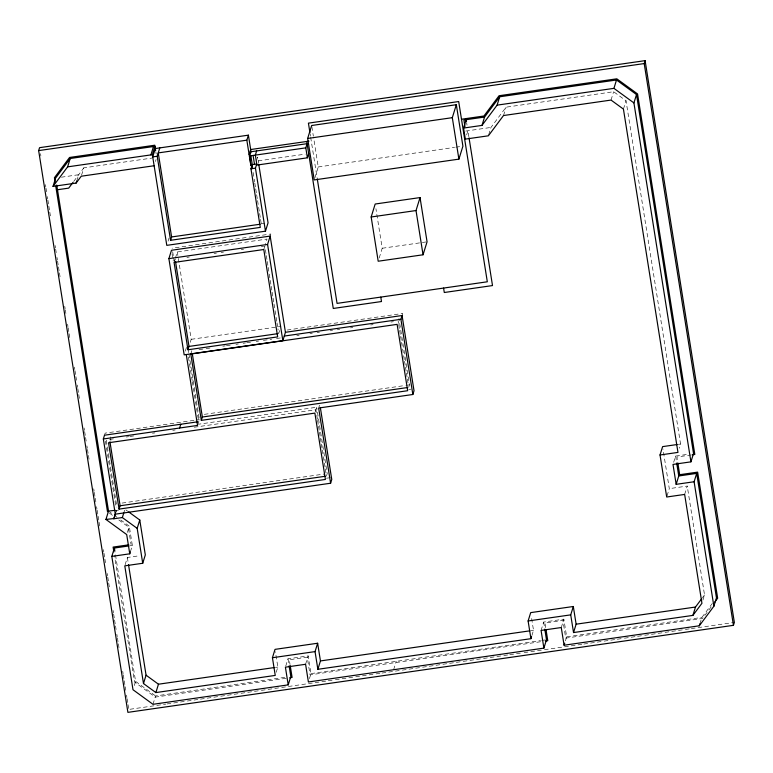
<?xml version="1.0" encoding="UTF-8"?>
<svg xmlns="http://www.w3.org/2000/svg" width="773" height="773" viewBox="0 0 773 773"><rect width="100%" height="100%" fill="white"/><g stroke="black" fill="none" stroke-linecap="round" stroke-linejoin="round"><path stroke-width="0.58" stroke-dasharray="3.87 2.9" d="M76.769 180.988L78.711 174.717L61.396 177.201M81.561 175.171L83.832 167.857L151.943 158.069M155.431 161.557L156.078 159.47M104.51 435.209L105.157 433.122L194.864 420.232M168.079 241.186L169.045 238.045M174.08 262.414L175.113 259.071L175.49 261.429M175.423 258.047L177.317 251.959L267.023 239.06L265.139 245.157M115.254 513.939L116.414 510.17M115.293 514.171L116.452 510.412L116.037 507.793M123.767 512.953L124.637 510.132M127.342 532.471L129.284 526.191L120.801 520.007M186.467 347.415L185.597 350.237L185.974 352.594M190.245 342.362L191.192 339.318L178.061 256.684M125.11 564.792L127.371 557.478L139.71 555.7M191.134 352.903L191.82 350.671M130.405 551.729L132.347 545.448L129.284 526.191M256.646 160.233L257.612 157.093L258.597 163.267M197.83 424.493L199.357 419.584L188.902 353.783M263.786 249.515L264.82 246.172L265.197 248.539M270.164 236.084L270.811 233.997L172.128 248.181M134.289 685.564L135.584 681.38L114.781 550.415M314.911 177.771L318.254 166.968L313.548 137.343M152.986 704.3L155.576 695.942L284.87 677.361M279.642 330.486L278.705 333.53L277.951 328.815M315.21 411.99L316.679 407.245L198.603 424.213M318.94 407.091L319.529 405.207M379.195 257.979L382.21 248.259L375.92 208.681M326.448 476.11L327.221 473.598L316.679 407.245M276.212 672.288L277.836 667.06L275.401 651.726M285.73 666.133L287.991 658.809L308.176 655.91L310.988 673.602L308.398 681.97M402.066 315.529L402.714 313.442L287.285 330.032M466.621 134.937L467.916 130.753L468.863 136.705M305.586 664.278L308.176 655.91M408.695 387.37L409.477 384.857L398.936 318.515M488.7 134.753L490.971 127.439L506.102 107.167L613.627 91.716L626.024 100.741L680.559 444.04L679.264 448.224M503.513 115.535L506.102 107.167M393.621 669.718L396.211 661.359M611.037 100.075L613.627 91.716M623.434 109.109L626.024 100.741M531.892 635.541L533.515 630.314L531.447 617.337M541.081 630.43L543.67 622.062L563.855 619.163L566.667 636.855L565.372 641.039M561.266 627.531L563.855 619.163M673.641 462.341L675.583 456.07L687.922 454.292M667.022 495.957L669.292 488.642L662.983 448.958M684.646 494.43L687.236 486.062L669.292 488.642M702.908 600.157L704.532 594.93L687.236 486.062M699.952 623.695L701.894 617.424L712.3 603.471M73.706 181.423L83.832 167.857M702.444 597.722L704.532 594.93M711.179 606.882L702.531 618.468L565.72 638.131L562.908 620.429L544.965 623.009L545.719 627.734M258.211 160.89L305.161 154.146M465.675 131.072L490.971 127.439M318.254 166.968L454.611 147.372M455.799 147.199L460.534 146.512M260.916 223.841L266.859 222.991M186.921 257.37L189.279 257.032M214.063 253.467L216.43 253.129M221.146 252.452L223.513 252.114M241.215 249.563L243.572 249.225M261.284 246.684L263.641 246.345M382.21 248.259L421.159 242.664M422.338 242.49L427.063 241.814M191.192 339.318L280.899 326.428M198.98 349.647L204.942 348.787M206.13 348.613L210.903 347.927M222.827 346.217L225.214 345.879M226.412 345.705L231.175 345.019M235.949 344.333L238.335 343.985M243.109 343.299L245.495 342.961M246.684 342.787L251.457 342.101M256.23 341.415L258.607 341.077M263.38 340.391L271.729 339.192M276.502 338.506L281.275 337.82M296.774 335.588L299.161 335.25M309.896 333.704L312.282 333.366M317.056 332.68L319.442 332.332M330.177 330.786L332.554 330.448M337.328 329.762L339.714 329.424M350.449 327.878L352.836 327.53M370.721 324.96L373.108 324.621M391.003 322.051L393.389 321.703M204.333 414.347L404.704 385.543M405.893 385.379L409.477 384.857M195.994 420.068L199.357 419.584M408.704 389.495L411.081 389.157M109.573 439.412L114.336 438.726M126.27 437.006L128.656 436.668M129.845 436.494L134.618 435.808M152.503 433.238L154.89 432.899M172.785 430.329L175.171 429.981M194.245 427.237L315.906 409.758L317.413 419.237M122.076 503.078L324.834 473.936M326.467 478.226L331.221 477.55M116.452 510.412L118.578 510.103M678.317 444.359L680.559 444.04M691.458 454.92L676.887 457.007L677.631 461.732M130.106 545.777L132.347 545.448M275.449 667.399L277.836 667.06M531.128 630.652L533.515 630.314M310.988 673.602L540.52 640.614M541.709 640.45L545.294 639.928M566.667 636.855L701.894 617.424M286.155 678.308L155.286 697.111L134.541 681.999L114.423 555.372M540.607 641.735L310.041 674.868L307.229 657.176L289.286 659.755L290.039 664.471M129.99 709.266L165.828 704.116M167.016 703.942L186.129 701.198M187.317 701.024L199.27 699.304M200.458 699.13L219.571 696.386M220.769 696.212L239.872 693.468M241.07 693.294L260.182 690.55M261.371 690.376L280.483 687.632M281.681 687.458L327.066 680.936M328.264 680.771L334.236 679.911M335.424 679.738L354.536 676.993M355.735 676.819L374.837 674.075M376.036 673.901L380.809 673.215M382.007 673.041L401.119 670.297M402.308 670.123L421.42 667.379M422.618 667.205L441.721 664.461M442.919 664.287L462.032 661.543M463.22 661.369L482.333 658.625M483.531 658.451L502.643 655.707M503.832 655.533L508.615 654.847M509.803 654.673L522.944 652.789M524.142 652.615L543.245 649.871M544.443 649.697L582.658 644.209M583.857 644.035L602.969 641.29M604.157 641.117L616.11 639.397M617.298 639.223L623.27 638.372M624.468 638.198L636.411 636.479M637.609 636.305L643.58 635.454M644.769 635.28L663.881 632.536M665.08 632.362L684.182 629.618M685.38 629.444L690.154 628.758M691.352 628.584L734.35 622.4M125.854 509.871L127.709 511.224M108.529 511.079L113.254 514.518M114.191 515.205L117.023 517.263M109.37 513.069L113.148 515.823M118.8 519.939L128.241 526.809L131.052 544.511M135.584 681.38L155.576 695.942M675.583 456.07L676.52 461.925M466.689 123.013L467.037 125.226M543.67 622.062L544.607 627.966M398.153 321.017L398.53 323.394M398.723 324.573L399.477 329.317M399.66 330.496L400.414 335.24M400.607 336.419L401.361 341.164M401.545 342.342L404.366 360.121M404.559 361.3L405.313 366.044M405.496 367.223L406.25 371.968M406.434 373.156L407.187 377.891M407.381 379.079L408.134 383.814M311.848 126.685L313.355 136.164M310.108 133.748L310.485 136.106M310.669 137.294L317.075 177.616M317.597 420.415L318.35 425.16M318.544 426.338L319.297 431.083M319.481 432.271L320.235 437.006M320.418 438.194L321.172 442.929M321.365 444.117L322.119 448.852M322.302 450.041L324.187 461.887M324.37 463.075L325.124 467.81M325.317 468.998L326.071 473.733M253.119 172.476L254.607 181.858M254.79 183.027L255.534 187.723M255.728 188.892L256.472 193.579M256.655 194.748L257.399 199.444M257.583 200.613L259.448 212.333M259.631 213.503L260.375 218.199M260.569 219.368L261.313 224.054M265.39 249.718L266.134 254.433M266.327 255.621L267.072 260.337M267.265 261.516L268.009 266.241M268.202 267.419L270.077 279.227M270.26 280.406L271.014 285.131M271.197 286.31L271.951 291.034M272.135 292.213L272.888 296.938M273.072 298.117L273.826 302.842M274.009 304.021L276.831 321.732M277.014 322.911L277.768 327.636M287.991 658.809L288.928 664.712M177.317 251.959L177.877 255.496M172.688 251.737L173.442 256.491M173.635 257.68L174.205 261.245M188.341 350.266L188.718 352.614M155.846 151.846L156.194 154.059M172.041 253.834L173.171 260.955M188.438 357.049L192.177 380.548M192.361 381.727L198.709 421.671M110.346 436.9L110.906 440.455M127.371 557.478L128.318 563.42M106.278 440.175L116.916 507.146M105.457 441.161L115.853 506.605M40.505 153.634L40.882 156.02M45.433 184.641L45.81 187.027M45.994 188.216L46.564 191.801M47.327 196.574L47.704 198.951M47.897 200.149L48.651 204.922M48.844 206.111L49.598 210.884M49.791 212.073L50.545 216.846M55.096 245.466L55.472 247.853M55.666 249.051L56.226 252.626M56.989 257.399L57.366 259.786M57.56 260.974L58.313 265.748M58.506 266.936L59.26 271.709M59.453 272.898L60.207 277.671M64.758 306.301L65.135 308.688M65.328 309.876L65.889 313.452M67.599 324.187L67.976 326.573M68.169 327.771L68.923 332.535M69.116 333.733L69.87 338.506M74.421 367.127L74.797 369.513M74.991 370.702L75.744 375.475M75.938 376.664L76.508 380.248M77.261 385.022L77.638 387.399M77.831 388.597L78.585 393.37M78.778 394.559L79.532 399.332M84.083 427.952L84.46 430.339M84.653 431.537L85.407 436.301M85.6 437.499L86.17 441.074M86.924 445.847L87.301 448.234M87.494 449.422L88.248 454.195M88.441 455.384L89.195 460.157M93.746 488.787L94.122 491.164M94.316 492.362L95.069 497.136M95.263 498.324L95.833 501.899M96.586 506.673L96.963 509.059M97.156 510.248L97.91 515.021M98.103 516.219L98.857 520.983M99.05 522.181L99.804 526.954M103.408 549.613L103.785 551.999M103.978 553.188L104.732 557.961M104.925 559.15L105.495 562.734M107.196 573.469L107.573 575.846M107.766 577.045L108.52 581.818M108.713 583.006L109.466 587.78M113.071 610.438L113.447 612.825M113.641 614.013L114.394 618.787M114.588 619.985L115.341 624.748M115.535 625.946L116.105 629.522M116.858 634.295L117.235 636.681M117.428 637.87L118.182 642.643M118.375 643.832L119.139 648.605M122.733 671.264L123.11 673.65M123.303 674.848L124.057 679.612M124.25 680.81L125.004 685.583M125.197 686.772L125.767 690.347M126.521 695.12L126.907 697.507M127.091 698.695L127.854 703.469M128.038 704.667L128.801 709.43"/><path stroke-width="1.16" d="M38.65 150.6L39.558 147.672L645.107 60.642L734.35 622.4L733.442 625.328L127.893 712.358L38.65 150.6L644.199 63.57L645.107 60.642M154.136 165.741L81.242 176.215L76.121 183.075L53.037 186.399L55.627 178.032L70.208 158.504L154.967 146.319L152.378 154.687L166.784 245.36L265.468 231.185L268.057 222.817L258.781 164.465M53.037 186.399L67.618 166.862L70.208 158.504M76.121 183.075L76.769 180.988M150.899 154.9L153.489 146.532M250.858 155.76L252.259 164.61L250.964 168.794L260.279 227.397L170.562 240.297L157.209 156.252L159.798 147.885M531.573 636.585L530.925 638.682L317.858 669.302L320.447 660.934L317.635 643.242L275.024 649.368L272.434 657.726L275.246 675.418L155.875 692.579L143.488 683.554L124.782 565.846L142.725 563.266L137.179 528.365L122.337 517.552L113.863 518.77L115.293 514.171L103.34 438.977L104.51 435.209L197.588 421.836M170.562 240.297L171.596 236.953L158.252 152.909L246.838 140.174L248.394 135.159L155.315 148.532L152.725 156.9L157.209 156.252M168.891 258.636L171.48 250.268L270.164 236.084L285.44 332.293L282.85 340.661L184.177 354.846L168.891 258.636L267.574 244.452L270.164 236.084M289.121 665.891L290.803 676.51L288.213 684.868L152.986 704.3L132.995 689.738L111.814 556.396L129.758 553.816L126.695 534.558L105.94 519.446L108.529 511.079L56.738 185.056M113.863 518.77L115.254 513.939M119.071 509.107L108.529 442.755L314.872 413.101L325.414 479.453L119.071 509.107L120.105 505.764L109.95 441.779M122.337 517.552L123.767 512.953M111.814 556.396L114.404 548.028L128.985 545.931M187.955 349.773L174.08 262.414L263.786 249.515L277.671 336.883L187.955 349.773L188.989 346.43L175.49 261.429M249.119 154.552L250.674 149.527L308.987 141.15M249.476 156.764L251.022 151.74L248.394 135.159M137.179 528.365L139.768 520.007L128.637 511.89M129.758 553.816L130.405 551.729M252.375 167.789L251.998 165.451L250.877 165.606L249.737 155.924L305.799 147.865L307.094 143.681L251.022 151.74M256.636 150.938L255.341 155.122L256.916 165.074L307.383 157.818L308.678 153.634M265.468 231.185L255.448 168.147L256.742 163.963L251.138 164.775M179.597 428.02L180.766 424.251M142.725 563.266L145.314 554.898L139.768 520.007M201.328 420.367L190.786 354.024L397.119 324.37L407.661 390.713L201.328 420.367L202.362 417.024L192.38 354.227M307.654 138.464L311.664 125.497L456.321 104.703L462.911 146.174L458.901 159.141L314.234 179.925L307.654 138.464L452.311 117.67L456.321 104.703M143.488 683.554L146.068 675.187L128.511 564.609M155.875 692.579L158.465 684.211L274.251 667.572M371.166 216.991L375.176 204.024L420.039 197.579L427.063 241.814L423.053 254.781L378.19 261.226L371.166 216.991L416.019 210.546L420.039 197.579M115.293 514.171L330.602 483.231L331.762 479.463L320.38 407.796M330.602 483.231L318.65 408.028L412.85 394.491L400.907 319.297L402.066 315.529L285.44 332.293M530.925 638.682L528.114 620.98L530.703 612.622L573.315 606.496L570.725 614.864L573.537 632.556L692.898 615.395L701.942 603.288L684.646 494.43L666.703 497.01L660.026 454.988L677.969 452.408L623.434 109.109L611.037 100.075L503.513 115.535L488.381 135.806L465.327 139.111L463.568 128.057L466.158 119.689M317.858 669.302L315.046 651.61L317.635 643.242M463.568 128.057L481.975 125.41L484.565 117.052L499.696 96.78L616.516 79.986L636.508 94.548L693.526 453.49L690.936 461.848L672.993 464.428L676.162 484.333L694.106 481.753L696.686 473.395L678.752 475.975L676.162 484.333M481.975 125.41L497.107 105.138L499.696 96.78M412.85 394.491L414.019 390.732L402.066 315.529M497.107 105.138L613.926 88.354L616.516 79.986M690.936 461.848L633.918 102.915L636.508 94.548M288.213 684.868L285.401 667.176L305.586 664.278L308.398 681.97L543.892 648.122L546.482 639.764L544.791 629.145M696.686 473.395L716.465 597.896L713.875 606.254L699.304 625.792L564.077 645.223L564.725 643.136M573.537 632.556L576.127 624.188L573.315 606.496M660.026 454.988L662.616 446.62L677.196 444.523M692.898 615.395L695.487 607.037L701.749 598.65M699.304 625.792L699.952 623.695M72.991 182.38L68.7 188.129L57.482 189.743M714.783 602.051L717.663 598.196L697.633 472.129L679.689 474.709L677.824 462.911M67.618 166.862L152.378 154.687M461.5 119.235L483.927 116.008L499.058 95.736L616.806 78.817L637.561 93.929L694.821 454.437L692.579 454.756M484.565 117.052L463.916 120.018L464.969 126.646M250.964 168.794L255.448 168.147M171.596 236.953L260.134 224.228M188.989 346.43L277.526 333.704M284.28 336.062L400.907 319.297M202.362 417.024L407.506 387.544M103.34 438.977L197.54 425.44L186.341 354.942M120.105 505.764L325.249 476.274M128.801 544.83L113.109 547.081L113.853 551.816M272.434 657.726L315.046 651.61M528.114 620.98L570.725 614.864M320.447 660.934L529.94 630.826M576.127 624.188L695.487 607.037M289.72 677.795L292.097 677.448L290.223 665.659M545.39 641.049L547.777 640.701L546.096 630.092M108.529 511.079L115.293 510.306M105.94 519.446L113.824 518.538M613.926 88.354L633.918 102.915M146.068 675.187L158.465 684.211M644.199 63.57L733.442 625.328M694.106 481.753L713.875 606.254M676.704 463.095L678.752 475.975M564.077 645.223L561.266 627.531L541.081 630.43L543.892 648.122M465.984 118.588L466.506 121.902M469.047 137.894L492.507 285.566L444.291 292.503L443.586 288.078M452.311 117.67L458.901 159.141M416.019 210.546L423.053 254.781M380.789 297.103L381.495 301.528L333.269 308.456L306.746 141.469M309.915 132.57L308.417 123.139L458.689 101.543L487.319 281.787L337.057 303.383L317.259 178.795M305.799 147.865L307.383 157.818M267.574 244.452L282.85 340.661M253.1 155.441L254.501 164.291M246.838 140.174L250.877 165.606M155.663 150.745L154.793 145.218L69.56 157.46L54.429 177.732L55.192 182.505M114.404 548.028L114.781 550.415M55.762 186.08L107.486 511.697"/></g></svg>
